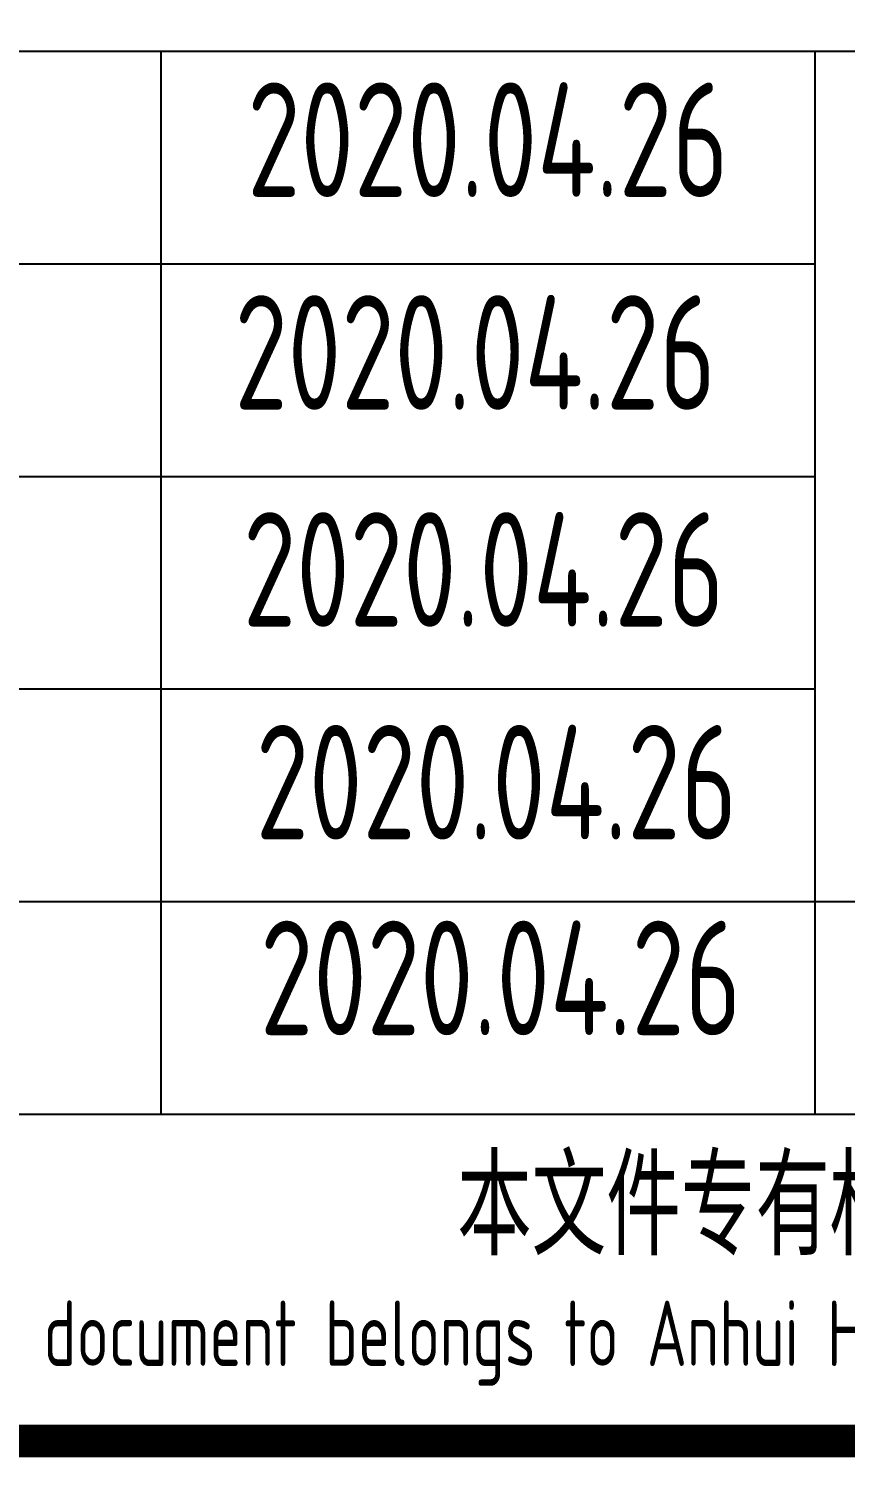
# Model space of a CAD drawing. Extents: x 6250600 to 6678662, y -692028 to -290561.
# Drawn here: x 6516760 to 6519257, y -511192 to -506822 of the extents above; entities that cross this region are included whole.
import ezdxf
from ezdxf.enums import TextEntityAlignment as Align

# ---------------------------------------------------------------- set-up
doc = ezdxf.new("R2010")
doc.units = 0
doc.header["$LTSCALE"] = 1000
doc.header["$MEASUREMENT"] = 0
doc.linetypes.add('2', pattern=[18.5, 12, -3, 0.5, -3])
doc.layers.get('0').update_dxf_attribs({"linetype": 'CONTINUOUS'})
doc.layers.add('PUB_TITLE', color=4, linetype='CONTINUOUS')
doc.styles.add('AHD', font='sceie.shx', dxfattribs={"width": 0.7, "bigfont": 'sceic.shx'})
doc.styles.add('sceie', font='sceie.shx', dxfattribs={"width": 0.7, "bigfont": 'sceic.shx'})

# ---------------------------------------------------------------- blocks, each defined once
blk = doc.blocks.new('qm')
at = {"style": 'sceie', "width": 0.8}
for p in [(-941169.6, -984626.3), (-941208.7, -985276.9), (-941182.6, -985940.5), (-941143.6, -986591.1), (-941130.5, -987189.7)]:
    blk.add_attdef('2020.04.26', text='', height=350, dxfattribs=at).set_placement(p, align=Align.MIDDLE)

msp = doc.modelspace()

# ---------------------------------------------------------------- linework, layer by layer
for p, q in [((6513665, -506891.8), (6531665, -506891.8)), ((6517165, -510141.8), (6517165, -506891.8)), ((6519165, -510141.8), (6519165, -506891.8)), ((6513665, -507541.8), (6519165, -507541.8)), ((6513665, -508191.8), (6519165, -508191.8)), ((6513665, -508841.8), (6519165, -508841.8)), ((6513665, -509491.8), (6531665, -509491.8)), ((6513665, -510141.8), (6531665, -510141.8)), ((6513665, -511141.8), (6531665, -511141.8))]:
    msp.add_line(p, q)
at = {"layer": 'PUB_TITLE', "color": 4, "const_width": 100}
msp.add_lwpolyline([(6475765, -511141.8), (6531665, -511141.8), (6531665, -471141.8), (6475765, -471141.8)], close=True, dxfattribs=at)

# ---------------------------------------------------------------- block references
at = {"color": 4, "linetype": '2'}
ref = msp.add_blockref('qm', (7459333.9, 477464.7), dxfattribs=at)
ref.add_attrib('2020.04.26', '2020.04.26', dxfattribs={"height": 350, "style": 'sceie', "width": 0.8}).set_placement((6518203.4, -509725), align=Align.MIDDLE)
ref.add_attrib('2020.04.26', '2020.04.26', dxfattribs={"height": 350, "style": 'sceie', "width": 0.8}).set_placement((6518190.4, -509126.4), align=Align.MIDDLE)
ref.add_attrib('2020.04.26', '2020.04.26', dxfattribs={"height": 350, "style": 'sceie', "width": 0.8}).set_placement((6518151.3, -508475.8), align=Align.MIDDLE)
ref.add_attrib('2020.04.26', '2020.04.26', dxfattribs={"height": 350, "style": 'sceie', "width": 0.8}).set_placement((6518125.3, -507812.2), align=Align.MIDDLE)
ref.add_attrib('2020.04.26', '2020.04.26', dxfattribs={"height": 350, "style": 'sceie', "width": 0.8}).set_placement((6518164.3, -507161.6), align=Align.MIDDLE)

# ---------------------------------------------------------------- texts
at = {"style": 'AHD', "width": 0.8}
for s, height, p in [('本文件专有权属安徽华东化工医药工程有限责任公司所有,未经许可不得复制或转让给第三方', 300, (6522665, -510441.8)), ('本文件专有权属安徽华东化工医药工程有限责任公司所有,未经许可不得复制或转让给第三方', 300, (6522665, -510441.8)), ('The proprietary right of this document belongs to Anhui Huadong Chemical And Medical Engineering  Co.,Ltd.  and any replication or transfer to the 3rd. side is forbidden without its permission. ', 200, (6522665, -510841.8)), ('The proprietary right of this document belongs to Anhui Huadong Chemical And Medical Engineering  Co.,Ltd.  and any replication or transfer to the 3rd. side is forbidden without its permission. ', 200, (6522665, -510841.8))]:
    msp.add_text(s, height=height, dxfattribs=at).set_placement(p, align=Align.MIDDLE)

doc.saveas('drawing.dxf')
